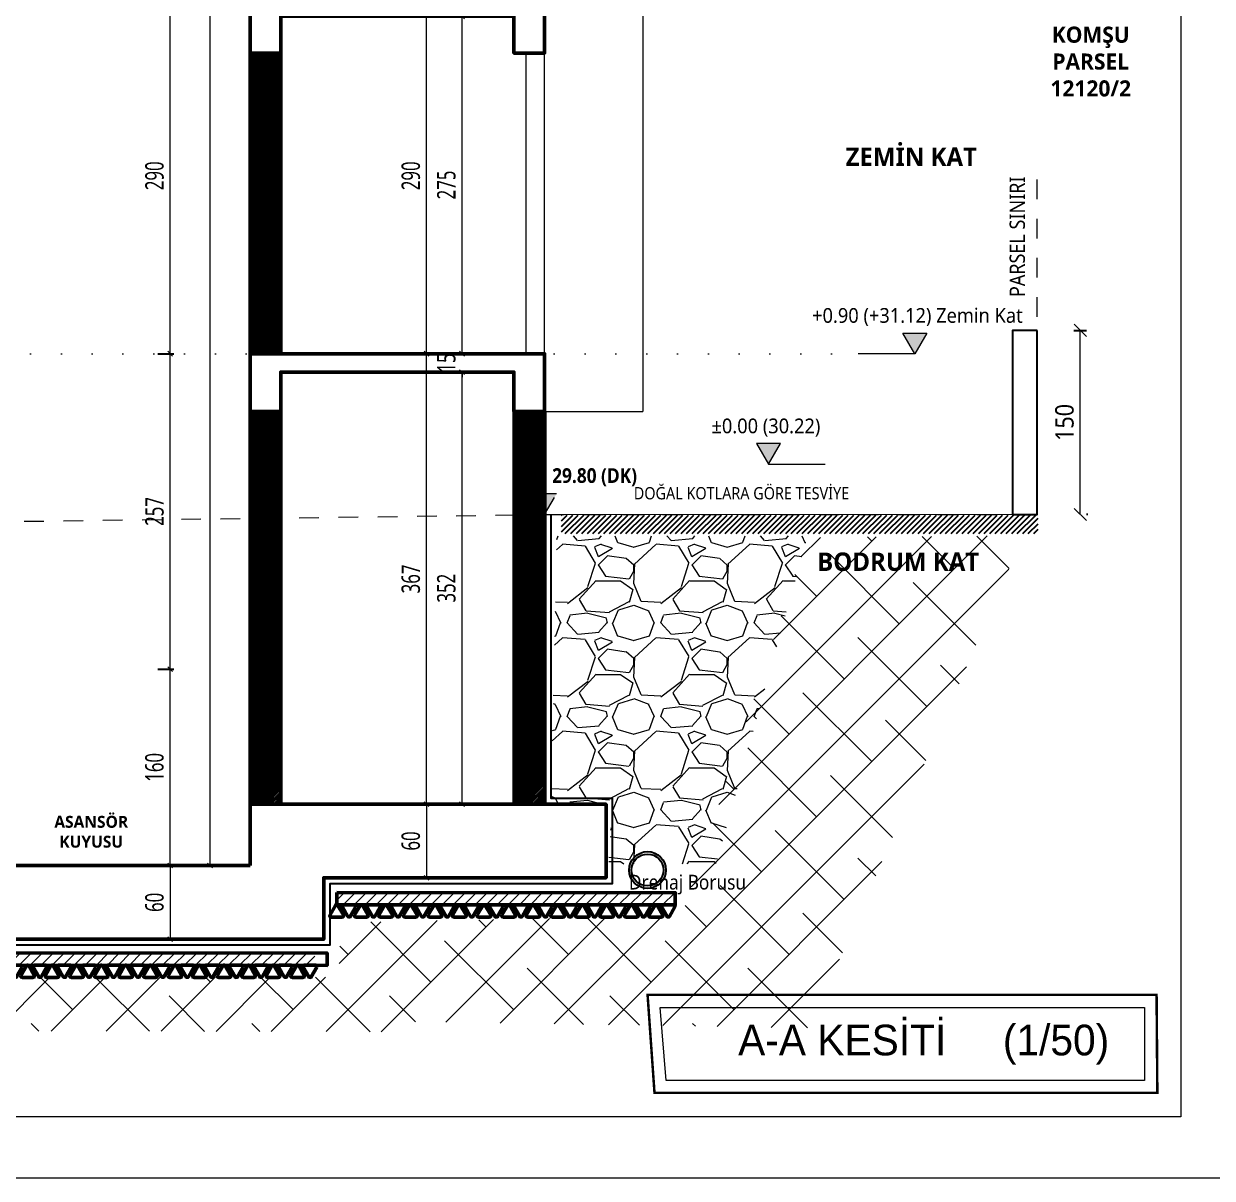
# Model space of a CAD drawing. Header units: metres. Extents: x 14968 to 56958, y -40276 to -31129.
# Drawn here: x 42806 to 43774, y -37376 to -36435 of the extents above; entities that cross this region are included whole.
import ezdxf
from ezdxf.enums import TextEntityAlignment as Align

# ---------------------------------------------------------------- set-up
doc = ezdxf.new("R2010")
doc.units = ezdxf.units.M
doc.linetypes.add('DOT', pattern=[0.25, 0, -0.25])
doc.linetypes.add('JIS_02_1.2', pattern=[64.008, 32.004, -32.004])
doc.layers.get('0').update_dxf_attribs({"lineweight": 13})
doc.layers.get('Defpoints').update_dxf_attribs({"lineweight": 9})
for name, color, linetype, lineweight in [('A ANTET', 7, 'Continuous', 13), ('A DIŞ ZEMİN', 7, 'Continuous', 50), ('A DUVAR', 7, 'Continuous', 25), ('A KESİT BETONARME', 1, 'Continuous', 50), ('A KESİT MERDİVEN', 1, 'Continuous', 50), ('A KOLON TARAMA', 1, 'Continuous', 15), ('A KOT KESİT', 51, 'Continuous', 15), ('A TABİİ ZEMİN ÇİZGİSİ', 81, 'JIS_02_1.2', 9), ('A TOPRAK', 17, 'Continuous', 5), ('A YAZI', 7, 'Continuous', 13), ('A YAZI MALZEME', 131, 'Continuous', 9), ('A YAZI VAZ', 7, 'Continuous', 13), ('A ÖLÇÜ KESİT', 31, 'Continuous', 9)]:
    doc.layers.add(name, color=color, linetype=linetype, lineweight=lineweight)
doc.layers.add('A KESİT DUVAR GÖRÜNÜŞ', color=7, linetype='Continuous', lineweight=9, true_color=0x848484)
doc.layers.add('A KOT KESİT KAT HİZASI', color=7, linetype='DOT', lineweight=15, true_color=0xffff7f)
doc.layers.add('A YALITIM', color=6, linetype='BATTING')
doc.styles.add('HİB ARIAL 95', font='arial.ttf', dxfattribs={"width": 0.95})
doc.styles.add('HİB GENISO .9', font='GENISO.ttf', dxfattribs={"width": 0.9})
doc.styles.add('HİB Segoe Semibold', font='')
doc.styles.add('HİB Segoe Semilight .7', font='segoeuisl.ttf', dxfattribs={"width": 0.7})
doc.styles.add('HİB Segoe Semilight .95', font='segoeuisl.ttf', dxfattribs={"width": 0.9})
doc.styles.get('HİB Segoe Semibold').set_extended_font_data('Segoe UI Semibold')
doc.linetypes.add('BATTING', pattern='A,0.00254,-2.54,[134,ltypeshp.shx,S=2.54,R=0,X=-2.54,Y=0],-5.08,[134,ltypeshp.shx,S=2.54,R=180,X=2.54,Y=0],-2.54', length=10.16254)
doc.dimstyles.new('HİB', dxfattribs={"dimtxt": 12, "dimasz": 18, "dimexe": 5, "dimexo": 30, "dimgap": 5, "dimtad": 1, "dimdec": 0, "dimzin": 0, "dimdsep": 46, "dimtxsty": 'HİB GENISO .9', "dimblk": 'CLOSEDBLANK', "dimtsz": 5, "dimcen": 0.09, "dimclrd": 256, "dimclre": 256, "dimclrt": 256, "dimadec": 0, "dimazin": 0, "dimtfac": 1, "dimtdec": 4, "dimtix": 1, "dimtofl": 0, "dimtmove": 0, "dimatfit": 3, "dimfxl": 30, "dimfxlon": 1, "dimtvp": 1, "dimtolj": 1, "dimtzin": 0, "dimlwd": -1, "dimlwe": -3, "dimarcsym": 0})
doc.dimstyles.new('HİB İÇ', dxfattribs={"dimtxt": 15, "dimasz": 18, "dimexe": 3, "dimexo": 10, "dimgap": 5, "dimtad": 1, "dimdec": 0, "dimzin": 0, "dimdsep": 46, "dimtxsty": 'HİB Segoe Semilight .7', "dimblk": 'NONE', "dimblk1": 'NONE', "dimblk2": 'NONE', "dimtsz": 2, "dimcen": 0.09, "dimclrd": 256, "dimclre": 256, "dimclrt": 256, "dimadec": 0, "dimazin": 0, "dimtfac": 1, "dimtdec": 4, "dimtix": 1, "dimtofl": 0, "dimtmove": 0, "dimatfit": 3, "dimfxl": 10, "dimfxlon": 1, "dimtvp": 1, "dimtolj": 1, "dimtzin": 0, "dimlwd": -1, "dimlwe": -3, "dimarcsym": 0})

# ---------------------------------------------------------------- blocks, each defined once
blk = doc.blocks.new('*D742')
at = {"layer": 'A ÖLÇÜ KESİT', "ltscale": 0.5}
for p, q in [((43671.25, -36690.06), (43661.25, -36680.06)), ((43666.25, -36835.08), (43666.25, -36685.06)), ((43661.25, -36830.08), (43671.25, -36840.08))]:
    blk.add_line(p, q, dxfattribs=at)
at = {"layer": 'A ÖLÇÜ KESİT', "lineweight": -3, "ltscale": 0.5}
for p, q in [((43661.04, -36685.06), (43671.25, -36685.06)), ((43672.42, -36835.08), (43671.25, -36835.08))]:
    blk.add_line(p, q, dxfattribs=at)
at = {"layer": 'Defpoints', "color": 0}
for p in [(43631.04, -36685.06), (43666.25, -36685.06), (43642.42, -36835.08)]:
    blk.add_point(p, dxfattribs=at)
at = {"layer": 'A ÖLÇÜ KESİT', "ltscale": 0.5, "insert": (43653.46, -36760.07), "char_height": 15, "attachment_point": 5, "rotation": 90, "style": 'HİB Segoe Semilight .95'}
blk.add_mtext('\\A1;150', dxfattribs=at)
blk = doc.blocks.new('_ClosedBlank')
at = {"color": 0, "linetype": 'ByBlock', "lineweight": -2}
for p, q in [((-1, 0.166667), (0, 0)), ((-1, 0.166667), (-1, -0.166667)), ((0, 0), (-1, -0.166667))]:
    blk.add_line(p, q, dxfattribs=at)
blk = doc.blocks.new('*D753')
at = {"layer": 'A ÖLÇÜ KESİT', "lineweight": -3, "ltscale": 0.5}
for p, q in [((43165.73, -36704.08), (43159.65, -36704.08)), ((43152.9, -36719.08), (43159.65, -36719.08))]:
    blk.add_line(p, q, dxfattribs=at)
at = {"layer": 'A ÖLÇÜ KESİT', "ltscale": 0.5}
for p, q in [((43160.65, -36702.08), (43164.65, -36706.08)), ((43162.65, -36704.08), (43162.65, -36700.08)), ((43164.65, -36721.08), (43160.65, -36717.08)), ((43162.65, -36719.08), (43162.65, -36723.08))]:
    blk.add_line(p, q, dxfattribs=at)
at = {"layer": 'Defpoints', "color": 0}
for p in [(43162.65, -36704.08), (43175.73, -36704.08), (43162.9, -36719.08)]:
    blk.add_point(p, dxfattribs=at)
at = {"layer": 'A ÖLÇÜ KESİT', "ltscale": 0.5, "insert": (43149.86, -36711.58), "char_height": 15, "attachment_point": 5, "rotation": 90, "style": 'HİB Segoe Semilight .7'}
blk.add_mtext('\\A1;15', dxfattribs=at)
blk = doc.blocks.new('_None')
blk = doc.blocks.new('TABİİ ZEMİN ÖLÇÜSÜ')
at = {"ltscale": 0.5}
h = blk.add_hatch(color=256, dxfattribs=at)
h.dxf.hatch_style = 1
h.paths.add_polyline_path([(9.74, 16.88), (-9.74, 16.88), (0, 0)])
blk.add_lwpolyline([(9.74, 16.88), (-9.74, 16.88), (0, 0)], close=True, dxfattribs=at)
at = {"ltscale": 0.5, "style": 'HİB Segoe Semilight .95', "width": 0.9}
blk.add_attdef('KOT', text='', height=12, dxfattribs=at).set_placement((-0.11, 30.27), align=Align.MIDDLE)
blk = doc.blocks.new('*D754')
at = {"layer": 'A ÖLÇÜ KESİT', "lineweight": -3, "ltscale": 0.5}
for p, q in [((43143.68, -37071.08), (43130.68, -37071.08)), ((43143.68, -37131.08), (43130.68, -37131.08))]:
    blk.add_line(p, q, dxfattribs=at)
at = {"layer": 'A ÖLÇÜ KESİT', "ltscale": 0.5}
for p, q in [((43135.68, -37073.08), (43131.68, -37069.08)), ((43133.68, -37071.08), (43133.68, -37131.08)), ((43131.68, -37129.08), (43135.68, -37133.08))]:
    blk.add_line(p, q, dxfattribs=at)
at = {"layer": 'Defpoints', "color": 0}
for p in [(43188.55, -37071.08), (43133.68, -37131.08), (43188.55, -37131.08)]:
    blk.add_point(p, dxfattribs=at)
at = {"layer": 'A ÖLÇÜ KESİT', "ltscale": 0.5, "insert": (43120.92, -37101.08), "char_height": 15, "attachment_point": 5, "rotation": 90, "style": 'HİB Segoe Semilight .7'}
blk.add_mtext('\\A1;60', dxfattribs=at)
blk = doc.blocks.new('*U749')
at = {"layer": 'A KESİT BETONARME', "ltscale": 0.5}
for points in [[(-10.48, -3.33, 0.57735), (-9.52, -5), (-0.54, -5, 0.57735), (0.42, -3.33), (-4.07, 4.44, 0.57735), (-5.99, 4.44)], [(10.48, 3.33, 0.57735), (9.52, 5), (0.54, 5, 0.57735), (-0.42, 3.33), (4.07, -4.44, 0.57735), (5.99, -4.44)]]:
    blk.add_lwpolyline(points, format="xyb", close=True, dxfattribs=at)
blk = doc.blocks.new('*U748')
at = {"layer": 'A KESİT BETONARME', "color": 0, "linetype": 'ByBlock', "lineweight": -2, "transparency": 16777216}
for p in [(0, 0), (20, 0), (40, 0), (60, 0), (80, 0), (100, 0), (120, 0), (140, 0), (160, 0), (180, 0), (200, 0), (220, 0), (240, 0), (260, 0)]:
    blk.add_blockref('*U749', p, dxfattribs=at)
blk = doc.blocks.new('*D752')
at = {"layer": 'A ÖLÇÜ KESİT', "lineweight": -3, "ltscale": 0.5}
for p, q in [((43143.68, -36704.08), (43130.68, -36704.08)), ((43143.68, -37071.08), (43130.68, -37071.08))]:
    blk.add_line(p, q, dxfattribs=at)
at = {"layer": 'A ÖLÇÜ KESİT', "ltscale": 0.5}
for p, q in [((43135.68, -36706.08), (43131.68, -36702.08)), ((43133.68, -37071.08), (43133.68, -36704.08)), ((43131.68, -37069.08), (43135.68, -37073.08))]:
    blk.add_line(p, q, dxfattribs=at)
at = {"layer": 'Defpoints', "color": 0}
for p in [(43133.68, -36704.08), (43175.73, -36704.08), (43205, -37071.08)]:
    blk.add_point(p, dxfattribs=at)
at = {"layer": 'A ÖLÇÜ KESİT', "ltscale": 0.5, "insert": (43120.92, -36887.58), "char_height": 15, "attachment_point": 5, "rotation": 90, "style": 'HİB Segoe Semilight .7'}
blk.add_mtext('\\A1;367', dxfattribs=at)
blk = doc.blocks.new('*D751')
at = {"layer": 'A ÖLÇÜ KESİT', "lineweight": -3, "ltscale": 0.5}
for p, q in [((43152.9, -36719.08), (43159.65, -36719.08)), ((43172.65, -37071.08), (43159.65, -37071.08))]:
    blk.add_line(p, q, dxfattribs=at)
at = {"layer": 'A ÖLÇÜ KESİT', "ltscale": 0.5}
for p, q in [((43164.65, -36721.08), (43160.65, -36717.08)), ((43162.65, -37071.08), (43162.65, -36719.08)), ((43160.65, -37069.08), (43164.65, -37073.08))]:
    blk.add_line(p, q, dxfattribs=at)
at = {"layer": 'Defpoints', "color": 0}
for p in [(43162.65, -36719.08), (43162.9, -36719.08), (43205, -37071.08)]:
    blk.add_point(p, dxfattribs=at)
at = {"layer": 'A ÖLÇÜ KESİT', "ltscale": 0.5, "insert": (43149.89, -36895.08), "char_height": 15, "attachment_point": 5, "rotation": 90, "style": 'HİB Segoe Semilight .7'}
blk.add_mtext('\\A1;352', dxfattribs=at)
blk = doc.blocks.new('*U747')
at = {"layer": 'A KESİT BETONARME', "ltscale": 0.5}
for points in [[(-10.48, -3.33, 0.57735), (-9.52, -5), (-0.54, -5, 0.57735), (0.42, -3.33), (-4.07, 4.44, 0.57735), (-5.99, 4.44)], [(10.48, 3.33, 0.57735), (9.52, 5), (0.54, 5, 0.57735), (-0.42, 3.33), (4.07, -4.44, 0.57735), (5.99, -4.44)]]:
    blk.add_lwpolyline(points, format="xyb", close=True, dxfattribs=at)
blk = doc.blocks.new('*U746')
at = {"layer": 'A KESİT BETONARME', "color": 0, "linetype": 'ByBlock', "lineweight": -2, "transparency": 16777216}
for p in [(0, 0), (20, 0), (40, 0), (60, 0), (80, 0), (100, 0), (120, 0), (140, 0), (160, 0), (180, 0), (200, 0), (220, 0), (240, 0), (260, 0), (280, 0), (300, 0)]:
    blk.add_blockref('*U747', p, dxfattribs=at)
blk = doc.blocks.new('*D766')
at = {"layer": 'A ÖLÇÜ KESİT', "lineweight": -3, "ltscale": 0.5}
for p, q in [((42947.31, -34686.95), (42960.31, -34686.95)), ((42947.31, -37121.08), (42960.31, -37121.08))]:
    blk.add_line(p, q, dxfattribs=at)
at = {"layer": 'A ÖLÇÜ KESİT', "ltscale": 0.5}
for p, q in [((42959.31, -34688.95), (42955.31, -34684.95)), ((42957.31, -37121.08), (42957.31, -34686.95)), ((42955.31, -37119.08), (42959.31, -37123.08))]:
    blk.add_line(p, q, dxfattribs=at)
at = {"layer": 'Defpoints', "color": 0}
for p in [(42821.24, -34686.95), (42957.31, -34686.95), (42875.03, -37121.08)]:
    blk.add_point(p, dxfattribs=at)
at = {"layer": 'A ÖLÇÜ KESİT', "ltscale": 0.5, "insert": (42944.55, -35904.01), "char_height": 15, "attachment_point": 5, "rotation": 90, "style": 'HİB Segoe Semilight .7'}
blk.add_mtext('\\A1;2434', dxfattribs=at)
blk = doc.blocks.new('*D400')
at = {"layer": 'A ÖLÇÜ KESİT', "ltscale": 0.5}
for p, q in [((43135.68, -36416.08), (43131.68, -36412.08)), ((43133.68, -36704.08), (43133.68, -36414.08)), ((43131.68, -36702.08), (43135.68, -36706.08))]:
    blk.add_line(p, q, dxfattribs=at)
at = {"layer": 'A ÖLÇÜ KESİT', "lineweight": -3, "ltscale": 0.5}
for p, q in [((43143.68, -36414.08), (43130.68, -36414.08)), ((43143.68, -36704.08), (43130.68, -36704.08))]:
    blk.add_line(p, q, dxfattribs=at)
at = {"layer": 'Defpoints', "color": 0}
for p in [(43133.68, -36414.08), (43175.73, -36414.08), (43183.93, -36704.08)]:
    blk.add_point(p, dxfattribs=at)
at = {"layer": 'A ÖLÇÜ KESİT', "ltscale": 0.5, "insert": (43120.92, -36559.08), "char_height": 15, "attachment_point": 5, "rotation": 90, "style": 'HİB Segoe Semilight .7'}
blk.add_mtext('\\A1;290', dxfattribs=at)
blk = doc.blocks.new('*D399')
at = {"layer": 'A ÖLÇÜ KESİT', "lineweight": -3, "ltscale": 0.5}
for p, q in [((43152.9, -36429.08), (43159.65, -36429.08)), ((43152.9, -36704.08), (43159.65, -36704.08))]:
    blk.add_line(p, q, dxfattribs=at)
at = {"layer": 'A ÖLÇÜ KESİT', "ltscale": 0.5}
for p, q in [((43164.65, -36431.08), (43160.65, -36427.08)), ((43162.65, -36704.08), (43162.65, -36429.08)), ((43160.65, -36702.08), (43164.65, -36706.08))]:
    blk.add_line(p, q, dxfattribs=at)
at = {"layer": 'Defpoints', "color": 0}
for p in [(43162.65, -36429.08), (43162.9, -36429.08), (43162.9, -36704.08)]:
    blk.add_point(p, dxfattribs=at)
at = {"layer": 'A ÖLÇÜ KESİT', "ltscale": 0.5, "insert": (43149.9, -36566.58), "char_height": 15, "attachment_point": 5, "rotation": 90, "style": 'HİB Segoe Semilight .7'}
blk.add_mtext('\\A1;275', dxfattribs=at)
blk = doc.blocks.new('KOT KESİT')
at = {"layer": 'A KOT KESİT', "transparency": 33554687}
h = blk.add_hatch(color=256, dxfattribs=at)
h.dxf.hatch_style = 1
h.paths.add_polyline_path([(9.74, 16.88), (-9.74, 16.88), (0, 0)])
at = {"layer": 'A KOT KESİT'}
blk.add_line((0, 0), (46.15, 0), dxfattribs=at)
blk.add_lwpolyline([(9.74, 16.88), (-9.74, 16.88), (0, 0)], close=True, dxfattribs=at)
at = {"layer": 'A KOT KESİT', "ltscale": 100, "transparency": 33554687, "style": 'HİB Segoe Semilight .95', "width": 0.95}
blk.add_attdef('YAZI', text='', height=12, dxfattribs=at).set_placement((-2.14, 25.21), align=Align.CENTER)
blk = doc.blocks.new('*D1882')
at = {"layer": 'A ÖLÇÜ KESİT', "lineweight": -3, "ltscale": 0.5}
for p, q in [((42914.87, -36961.08), (42927.87, -36961.08)), ((42914.87, -37121.08), (42927.87, -37121.08))]:
    blk.add_line(p, q, dxfattribs=at)
at = {"layer": 'A ÖLÇÜ KESİT', "ltscale": 0.5}
for p, q in [((42926.87, -36963.08), (42922.87, -36959.08)), ((42924.87, -37121.08), (42924.87, -36961.08)), ((42922.87, -37119.08), (42926.87, -37123.08))]:
    blk.add_line(p, q, dxfattribs=at)
at = {"layer": 'Defpoints', "color": 0}
for p in [(42875.03, -36961.08), (42924.87, -36961.08), (42875.03, -37121.08)]:
    blk.add_point(p, dxfattribs=at)
at = {"layer": 'A ÖLÇÜ KESİT', "ltscale": 0.5, "insert": (42912.07, -37041.08), "char_height": 15, "attachment_point": 5, "rotation": 90, "style": 'HİB Segoe Semilight .7'}
blk.add_mtext('\\A1;160', dxfattribs=at)
blk = doc.blocks.new('*D1883')
at = {"layer": 'A ÖLÇÜ KESİT', "lineweight": -3, "ltscale": 0.5}
for p, q in [((42914.87, -36704.08), (42927.87, -36704.08)), ((42914.87, -36961.08), (42927.87, -36961.08))]:
    blk.add_line(p, q, dxfattribs=at)
at = {"layer": 'A ÖLÇÜ KESİT', "ltscale": 0.5}
for p, q in [((42926.87, -36706.08), (42922.87, -36702.08)), ((42924.87, -36961.08), (42924.87, -36704.08)), ((42922.87, -36959.08), (42926.87, -36963.08))]:
    blk.add_line(p, q, dxfattribs=at)
at = {"layer": 'Defpoints', "color": 0}
for p in [(42875.03, -36704.08), (42924.87, -36704.08), (42875.03, -36961.08)]:
    blk.add_point(p, dxfattribs=at)
at = {"layer": 'A ÖLÇÜ KESİT', "ltscale": 0.5, "insert": (42912.12, -36832.58), "char_height": 15, "attachment_point": 5, "rotation": 90, "style": 'HİB Segoe Semilight .7'}
blk.add_mtext('\\A1;257', dxfattribs=at)
blk = doc.blocks.new('*D1888')
at = {"layer": 'A ÖLÇÜ KESİT', "ltscale": 0.5}
for p, q in [((42926.87, -37123.08), (42922.87, -37119.08)), ((42924.87, -37121.08), (42924.87, -37181.08)), ((42922.87, -37179.08), (42926.87, -37183.08))]:
    blk.add_line(p, q, dxfattribs=at)
at = {"layer": 'A ÖLÇÜ KESİT', "lineweight": -3, "ltscale": 0.5}
for p, q in [((42914.87, -37121.08), (42927.87, -37121.08)), ((42914.87, -37181.08), (42927.87, -37181.08))]:
    blk.add_line(p, q, dxfattribs=at)
at = {"layer": 'Defpoints', "color": 0}
for p in [(42875.03, -37121.08), (42868.36, -37181.08), (42924.87, -37181.08)]:
    blk.add_point(p, dxfattribs=at)
at = {"layer": 'A ÖLÇÜ KESİT', "ltscale": 0.5, "insert": (42912.11, -37151.08), "char_height": 15, "attachment_point": 5, "rotation": 90, "style": 'HİB Segoe Semilight .7'}
blk.add_mtext('\\A1;60', dxfattribs=at)
blk = doc.blocks.new('*D1894')
at = {"layer": 'A ÖLÇÜ KESİT', "ltscale": 0.5}
for p, q in [((42926.87, -36416.04), (42922.87, -36412.04)), ((42924.87, -36704.08), (42924.87, -36414.04)), ((42922.87, -36702.08), (42926.87, -36706.08))]:
    blk.add_line(p, q, dxfattribs=at)
at = {"layer": 'A ÖLÇÜ KESİT', "lineweight": -3, "ltscale": 0.5}
for p, q in [((42914.87, -36414.04), (42927.87, -36414.04)), ((42914.87, -36704.08), (42927.87, -36704.08))]:
    blk.add_line(p, q, dxfattribs=at)
at = {"layer": 'Defpoints', "color": 0}
for p in [(42875.03, -36414.04), (42924.87, -36414.04), (42875.03, -36704.08)]:
    blk.add_point(p, dxfattribs=at)
at = {"layer": 'A ÖLÇÜ KESİT', "ltscale": 0.5, "insert": (42912.11, -36559.06), "char_height": 15, "attachment_point": 5, "rotation": 90, "style": 'HİB Segoe Semilight .7'}
blk.add_mtext('\\A1;290', dxfattribs=at)

msp = doc.modelspace()

# ---------------------------------------------------------------- hatches: boundary and pattern name
at = {"layer": 'A DUVAR', "ltscale": 0.5, "true_color": 0x848484, "transparency": 33554687}
h = msp.add_hatch(dxfattribs=at)
h.set_pattern_fill('ANSI31', color=252)
h.set_pattern_definition([(45, (-170.319, 114.5602), (-2.24506403, 2.24506403), [])])
h.paths.add_polyline_path([(43631.95, -36850.63), (43631.95, -36835.63), (43305.3, -36835.63), (43243.6, -36835.63), (43243.6, -36850.63)])
at = {"layer": 'A KESİT MERDİVEN', "ltscale": 0.5, "transparency": 33554687}
h = msp.add_hatch(dxfattribs=at)
h.set_pattern_fill('ANSI31', color=256)
h.paths.add_polyline_path([(43014.91, -34686.95), (43034.76, -34686.95), (43034.76, -34674.08), (42300.91, -34674.08), (42300.91, -34689.08), (42320.91, -34689.08), (42320.91, -34964.08), (42335.91, -34964.08), (42335.91, -34689.08), (42999.91, -34689.08), (42999.91, -34964.08), (43014.91, -34964.08)])
h.paths.add_polyline_path([(43014.91, -35254.08), (43014.91, -35009.08), (42989.91, -35009.08), (42989.91, -35254.08)])
h.paths.add_polyline_path([(43014.91, -35544.08), (43014.91, -35299.08), (42989.91, -35299.08), (42989.91, -35544.08)])
h.paths.add_polyline_path([(43014.91, -35834.08), (43014.91, -35589.08), (42989.91, -35589.08), (42989.91, -35834.08)])
h.paths.add_polyline_path([(43014.91, -36124.08), (43014.91, -35879.08), (42989.91, -35879.08), (42989.91, -36124.08)])
h.paths.add_polyline_path([(43014.91, -36414.08), (43014.91, -36169.08), (42989.91, -36169.08), (42989.91, -36414.08)])
h.paths.add_polyline_path([(42989.91, -36751.08), (42989.91, -37071.08), (43014.91, -37071.08), (43014.91, -36751.08)])
h.paths.add_polyline_path([(43014.91, -36704.08), (43014.91, -36459.08), (42989.91, -36459.08), (42989.91, -36704.08)])
h.paths.add_polyline_path([(43229.91, -36751.08), (43205, -36751.08), (43205, -37071.08), (43230, -37071.08), (43230, -36751.08)])
h.paths.add_polyline_path([(42320.91, -36809.08), (42320.91, -37071.08), (42345.91, -37071.08), (42345.91, -36809.08)])
at = {"layer": 'A KOLON TARAMA', "ltscale": 100, "transparency": 33554687}
h = msp.add_hatch(dxfattribs=at)
h.set_pattern_fill('ANSI31', color=256, scale=2)
h.set_pattern_definition([(45, (0, -51.999), (-4.49012806, 4.49012806), [])])
h.paths.add_polyline_path([(43060.51, -37143.03), (43336.3, -37143.21), (43336.3, -37153.21), (43060.51, -37153.03)])
h = msp.add_hatch(dxfattribs=at)
h.set_pattern_fill('ANSI31', color=256, scale=2)
h.set_pattern_definition([(45, (23826.4806, -31984.846), (-4.490128, 4.490128), [])])
h.paths.add_polyline_path([(42738.69, -37192.23), (43042.68, -37192.41), (43042.68, -37202.41), (42738.69, -37202.23)])
at = {"layer": 'A TOPRAK', "ltscale": 0.5, "transparency": 33554687}
h = msp.add_hatch(dxfattribs=at)
h.set_pattern_fill('ANSI38-METRIC', color=256, scale=10)
h.set_pattern_definition([(45, (54.37, -5493.277), (-22.45064, 22.45064), []), (135, (54.37, -5493.277), (-67.35192, 22.45064), [79.375, -47.625])])
h.paths.add_polyline_path([(41890.69, -36942.9), (41862.74, -36816.08), (41317.41, -36816.08), (41612.2, -37246.66), (42675.46, -37242.08), (42676, -37255.71), (43103.9, -37256.47), (43108.27, -37248.08), (43445.85, -37253.41), (43620.1, -36852.24), (43443.88, -36853.81), (43341.6, -37161.98), (43063.91, -37167.5), (43061.9, -37211.95), (42712.94, -37212.51), (42715, -37160.96), (41936.93, -37161.4)])
at = {"layer": 'A TOPRAK', "ltscale": 0.5, "true_color": 0x848484, "transparency": 33554687}
h = msp.add_hatch(dxfattribs=at)
h.set_pattern_fill('GRAVL1', color=252, scale=3)
h.set_pattern_definition([(228.0128, (-305.767, -5300.925), (-609.5998653, -685.80010223), [10.25164, -1014.91451]), (184.9697, (-312.625, -5308.5453), (914.40008013, 76.1993376), [17.59214, -1741.62148]), (132.5104, (-330.151, -5310.0693), (761.99929274, -838.20066095), [12.40445, -1228.04164]), (267.2737, (-359.869, -5329.1193), (76.19969655, 1524.00002248), [16.02014, -1585.99312]), (292.8337, (-360.631, -5345.1213), (-381.0007548, 914.39972658), [15.70901, -1555.19422]), (357.2737, (-354.535, -5359.5993), (-1524.00002248, 76.19969655), [16.02014, -1585.99312]), (37.6942, (-338.533, -5360.3613), (-990.60055974, -761.99926887), [21.18581, -2097.39349]), (72.2553, (-321.769, -5347.4073), (533.40082012, 1676.39971282), [20.00159, -1980.15766]), (121.4296, (-315.673, -5328.3573), (-609.60062744, 990.59962178), [16.07439, -1591.36636]), (175.2364, (-324.055, -5314.641), (838.2000721, -76.1993548), [18.3514, -899.21814]), (222.3974, (-342.343, -5313.1173), (-914.40056015, -838.19939665), [23.73234, -2349.50317]), (138.8141, (-284.431, -5329.881), (-533.4002245, 457.1997953), [8.10014, -801.91691]), (171.4692, (-290.527, -5324.5473), (990.5998693, -152.40060275), [15.41046, -1525.63914]), (225, (-305.767, -5322.26), (-1e-14, -76.200024), [10.77628, -96.98675]), (203.1986, (-311.101, -5313.117), (380.9999795, 152.400101), [5.80324, -574.51866]), (291.8014, (-316.435, -5315.403), (-76.199993, 228.6000208), [8.20697, -402.1426]), (30.9638, (-313.387, -5323.023), (228.5998493, 152.4001892), [13.32959, -430.98895]), (161.5651, (-301.957, -5316.165), (152.400033, -76.199878), [9.63861, -231.32697]), (16.3895, (-360.631, -5315.4033), (762.00016752, 228.5994445), [13.50264, -1336.76479]), (70.3462, (-347.677, -5311.5933), (-304.79963785, -838.20016273), [11.32797, -1121.46649]), (293.1986, (-301.957, -5300.925), (-152.400101, 380.9999795), [11.6064, -568.7155]), (343.6105, (-297.385, -5311.5933), (-762.00016752, 228.5994445), [13.50264, -1336.76479]), (339.444, (-360.631, -5362.647), (-381.0001406, 152.399695), [13.02106, -638.03205]), (294.7751, (-348.439, -5367.2193), (-380.9994048, 838.20026074), [10.91016, -1080.1078]), (66.8014, (-301.195, -5377.125), (152.400101, 380.9999795), [11.6064, -568.7155]), (17.354, (-296.623, -5366.4573), (-990.60015386, -304.79958107), [12.77348, -1264.57131]), (69.444, (-338.533, -5377.125), (-152.399695, -381.0001406), [6.51053, -644.54258]), (101.3099, (-305.767, -5377.125), (-76.1998196, 304.8000573), [3.88544, -384.65981]), (165.9638, (-306.53, -5373.315), (228.6000416, -76.199852), [15.70901, -298.47159]), (186.009, (-321.769, -5369.5053), (761.99998102, 76.199948), [14.55801, -1441.24093]), (303.6901, (-313.387, -5329.881), (-76.200102, 152.399966), [10.98972, -263.75327]), (353.1572, (-307.291, -5339.0253), (1295.39995165, -152.40060944), [19.1867, -1899.4803]), (60.9454, (-288.241, -5341.311), (-304.8000021, -533.4000293), [7.84525, -776.68176]), (90, (-284.43, -5334.45), (-76.2, 76.2), [4.572, -71.628]), (120.2564, (-323.293, -5367.2193), (304.7996104, -533.40018714), [10.58601, -1048.01822]), (48.0128, (-328.627, -5358.075), (609.5998653, 685.80010223), [20.50329, -1004.66286]), (0, (-314.91, -5342.835), (76.2, 76.2), [19.812, -56.388]), (325.3048, (-295.099, -5342.8353), (-761.99956253, 533.40065605), [12.04829, -1192.77948]), (254.0546, (-285.193, -5349.693), (-76.1999916, -304.8000097), [11.09487, -543.64951]), (207.646, (-288.241, -5360.3613), (-1447.7996805, -762.00058774), [18.06435, -1788.37392]), (175.4261, (-304.243, -5368.7433), (-990.60004254, 76.19960385), [19.11088, -1891.97544])])
h.paths.add_polyline_path([(43444.14, -36852.56), (43239.91, -36852.56), (43234.91, -37069.93), (43284.91, -37069.93), (43282.02, -37119.64), (43369.59, -37119.64)])

# ---------------------------------------------------------------- linework, layer by layer
at = {"ltscale": 0.5}
for p, q in [((43214.91, -36704.08), (43214.91, -36459.08)), ((43229.91, -36704.08), (43229.91, -36459.08))]:
    msp.add_line(p, q, dxfattribs=at)
at = {"layer": 'A ANTET'}
msp.add_lwpolyline([(28638.92, -34475.86), (56958.33, -34475.86), (56958.33, -37375.86), (28638.92, -37375.86)], close=True, dxfattribs=at)
at = {"layer": 'A ANTET', "linetype": 'ByBlock', "ltscale": 100}
msp.add_lwpolyline([(43319.4, -37306.22, 2.02, 2.02, 0), (43729.06, -37306.22, 2.02, 2.02, 0), (43728.44, -37226.49, 2.02, 2.02, 0), (43313.78, -37226.49, 2.02, 2.02, 0)], format="xyseb", close=True, dxfattribs=at)
msp.add_lwpolyline([(43323.9, -37236.62), (43718.56, -37236.62), (43718.56, -37296.13), (43328.9, -37296.13)], close=True, dxfattribs=at)
at = {"layer": 'A DIŞ ZEMİN', "ltscale": 0.5}
msp.add_lwpolyline([(43229.91, -36835.08, 1, 1, 0), (43631.04, -36835.08, 1, 1, 0)], format="xyseb", dxfattribs=at)
at = {"layer": 'A DUVAR'}
msp.add_lwpolyline([(43631.04, -36685.06), (43611.04, -36685.06), (43611.04, -36835.08), (43631.04, -36835.08)], close=True, dxfattribs=at)
at = {"layer": 'A DUVAR', "linetype": 'ByBlock', "ltscale": 100}
for radius in [15, 13]:
    msp.add_circle((43313.76, -37124.73), radius, dxfattribs=at)
at = {"layer": 'A KESİT BETONARME', "ltscale": 0.5}
for p, q in [((42989.91, -36459.08), (42989.91, -36704.08)), ((43014.91, -36459.08), (43014.91, -36704.08)), ((42989.91, -36751.08), (42989.91, -37071.08)), ((43014.91, -36751.08), (43014.91, -37071.08)), ((43205, -36751.08), (43205, -37071.08)), ((43230, -36751.08), (43230, -37071.08))]:
    msp.add_line(p, q, dxfattribs=at)
for points in [[(42989.91, -36414.08), (43229.91, -36414.08), (43229.91, -36459.08), (43204.91, -36459.08), (43204.91, -36429.08), (43014.91, -36429.08), (43014.91, -36459.08), (42989.91, -36459.08)], [(42989.91, -36704.08), (43229.91, -36704.08), (43229.91, -36751.08), (43204.91, -36751.08), (43204.91, -36719.08), (43014.91, -36719.08), (43014.91, -36751.08), (42989.91, -36751.08)], [(42989.91, -37121.08), (42789.92, -37121.08), (42789.92, -37071.08), (42019.92, -37071.08), (42019.92, -37131.08), (42729.92, -37131.08), (42729.92, -37181.08), (43049.91, -37181.08), (43049.91, -37131.08), (43279.91, -37131.08), (43279.91, -37071.08), (42989.91, -37071.08)]]:
    msp.add_lwpolyline(points, close=True, dxfattribs=at)
at = {"layer": 'A KESİT BETONARME', "linetype": 'ByBlock', "ltscale": 100}
for points in [[(43060.51, -37143.03), (43336.3, -37143.21), (43336.3, -37153.21), (43060.51, -37153.03), (43060.51, -37143.03)], [(42728.69, -37192.23), (43052.68, -37192.41), (43052.68, -37202.41), (42728.69, -37202.23)]]:
    msp.add_lwpolyline(points, close=True, dxfattribs=at)
at = {"layer": 'A KESİT DUVAR GÖRÜNÜŞ', "ltscale": 0.5}
for p in [(43309.92, -34979.09), (43230, -36751.08)]:
    msp.add_line(p, (43310, -36751.08), dxfattribs=at)
at = {"layer": 'A KOT KESİT KAT HİZASI', "ltscale": 100}
msp.add_line((41932.6, -36704.08), (43490.31, -36704.08), dxfattribs=at)
at = {"layer": 'A TABİİ ZEMİN ÇİZGİSİ', "ltscale": 0.5}
msp.add_line((43631.04, -36706.06), (43631.04, -36556.06), dxfattribs=at)
msp.add_lwpolyline([(41182.4, -36816.08), (42069.91, -36850.08), (43229.91, -36835.08), (43631.04, -36835.08)], dxfattribs=at)
at = {"layer": 'A YALITIM', "ltscale": 0.5}
msp.add_lwpolyline([(43234.91, -36835.08), (43234.91, -37066.08), (43284.91, -37066.08), (43284.91, -37136.08), (43054.91, -37136.08), (43054.91, -37186.08), (42724.92, -37186.08), (42724.92, -37136.08), (42015.14, -37136.08), (42015.14, -37066.08), (42064.55, -37066.08), (42064.55, -36813.11)], dxfattribs=at)
at = {"layer": 'A YAZI VAZ', "ltscale": 0.5}
msp.add_lwpolyline([(41022.94, -34525.86), (43748.22, -34525.86), (43748.22, -37325.86), (41022.94, -37325.86)], close=True, dxfattribs=at)

# ---------------------------------------------------------------- block references
at = {"layer": 'A KESİT BETONARME', "linetype": 'ByBlock', "ltscale": 100}
for name, p in [('*U748', (43065.54, -37158.03)), ('*U746', (42733.72, -37207.23))]:
    msp.add_blockref(name, p, dxfattribs=at)
at = {"layer": 'A KOT KESİT'}
ref = msp.add_blockref('KOT KESİT', (43531.45, -36704.08), dxfattribs=dict(at, xscale=-1))
ref.add_attrib('YAZI', '+0.90 (+31.12) Zemin Kat', dxfattribs={"ltscale": 100, "transparency": 33554687, "height": 12, "style": 'HİB Segoe Semilight .95', "width": 0.95}).set_placement((43533.6, -36678.87), align=Align.CENTER)
msp.add_blockref('KOT KESİT', (43412.32, -36794.08), dxfattribs=at).add_auto_attribs({'YAZI': '%%P0.00 (30.22)'})
at = {"layer": 'A TABİİ ZEMİN ÇİZGİSİ', "ltscale": 0.5}
ref = msp.add_blockref('TABİİ ZEMİN ÖLÇÜSÜ', (43229.91, -36835.08), dxfattribs=at)
ref.add_attrib('KOT', '29.80 (DK)', dxfattribs={"ltscale": 0.5, "height": 12, "style": 'HİB Segoe Semibold', "width": 0.9}).set_placement((43270.6, -36804.57), align=Align.MIDDLE)

# ---------------------------------------------------------------- texts
at = {"layer": 'A ANTET', "linetype": 'ByBlock', "ltscale": 100, "insert": (43538.7, -37267), "char_height": 25, "width": 380.2888, "attachment_point": 5, "style": 'HİB ARIAL 95'}
msp.add_mtext('A-A KESİTİ     (1/50)', dxfattribs=at)
at = {"layer": 'A YAZI', "ltscale": 100, "attachment_point": 1}
for s, insert, char_height, width, style in [('\\pxqc;KOMŞU\\PPARSEL\\P12120/2', (43590.46, -36437.56), 13.125, 168.6637, 'HİB Segoe Semibold'), ('\\pxqc;ZEMİN KAT', (43416.15, -36536.05), 15, 224.8849, 'HİB Segoe Semibold'), ('\\pxqc;DOĞAL KOTLARA GÖRE TESVİYE', (43253.66, -36812.74), 10, 273.2636, 'HİB Segoe Semilight .95'), ('\\pxqc;BODRUM KAT', (43405.46, -36866.04), 15, 224.8849, 'HİB Segoe Semibold'), ('\\pxqc;ASANSÖR\\PKUYUSU', (42827.71, -37080.6), 9.72, 65.6691, 'HİB Segoe Semibold')]:
    msp.add_mtext(s, dxfattribs=dict(at, insert=insert, char_height=char_height, width=width, style=style))
at = {"layer": 'A YAZI', "ltscale": 0.5, "insert": (43621.36, -36689.07), "char_height": 12.5, "width": 160.6321, "attachment_point": 7, "rotation": 90, "style": 'HİB Segoe Semilight .95'}
msp.add_mtext('\\pxqc;PARSEL SINIRI', dxfattribs=at)
at = {"layer": 'A YAZI MALZEME', "ltscale": 100, "insert": (43394.03, -37128.62), "char_height": 12, "width": 104.1555, "attachment_point": 3, "style": 'HİB Segoe Semilight .95'}
msp.add_mtext('Drenaj Borusu', dxfattribs=at)

# ---------------------------------------------------------------- dimensions: what is measured, and where the dimension line sits
at = {"layer": 'A ÖLÇÜ KESİT', "ltscale": 0.5}
for base, p1, p2, picture, middle in [((42957.31, -34686.95), (42875.03, -37121.08), (42821.24, -34686.95), '*D766', (42944.55, -35904.01)), ((43133.68, -36414.08), (43183.93, -36704.08), (43175.73, -36414.08), '*D400', (43120.92, -36559.08)), ((43162.65, -36429.08), (43162.9, -36704.08), (43162.9, -36429.08), '*D399', (43149.9, -36566.58)), ((43133.68, -36704.08), (43205, -37071.08), (43175.73, -36704.08), '*D752', (43120.92, -36887.58)), ((43162.65, -36704.08), (43162.9, -36719.08), (43175.73, -36704.08), '*D753', (43149.86, -36711.58)), ((43162.65, -36719.08), (43205, -37071.08), (43162.9, -36719.08), '*D751', (43149.89, -36895.08))]:
    dim = msp.add_linear_dim(base=base, p1=p1, p2=p2, angle=90, dimstyle='HİB İÇ', dxfattribs=at)
    dim.commit()
    dim.dimension.update_dxf_attribs({"geometry": picture, "text_midpoint": middle})
for base, p1, p2, dimstyle, override, picture, middle in [((42924.87, -36414.04), (42875.03, -36704.08), (42875.03, -36414.04), 'HİB İÇ', {"dimtxt": 15}, '*D1894', (42912.11, -36559.06)), ((43666.25, -36685.06), (43642.42, -36835.08), (43631.04, -36685.06), 'HİB', {"dimtxt": 15, "dimtxsty": 'HİB Segoe Semilight .95'}, '*D742', (43653.46, -36760.07)), ((42924.87, -36704.08), (42875.03, -36961.08), (42875.03, -36704.08), 'HİB İÇ', {"dimtxt": 15}, '*D1883', (42912.12, -36832.58)), ((42924.87, -36961.08), (42875.03, -37121.08), (42875.03, -36961.08), 'HİB İÇ', {"dimtxt": 15}, '*D1882', (42912.07, -37041.08)), ((43133.68, -37131.08), (43188.55, -37071.08), (43188.55, -37131.08), 'HİB İÇ', {"dimtxt": 15}, '*D754', (43120.92, -37101.08)), ((42924.87, -37181.08), (42875.03, -37121.08), (42868.36, -37181.08), 'HİB İÇ', {"dimtxt": 15}, '*D1888', (42912.11, -37151.08))]:
    dim = msp.add_linear_dim(base=base, p1=p1, p2=p2, angle=90, dimstyle=dimstyle, override=override, dxfattribs=at)
    dim.commit()
    dim.dimension.update_dxf_attribs({"geometry": picture, "text_midpoint": middle})

doc.saveas('drawing.dxf')
